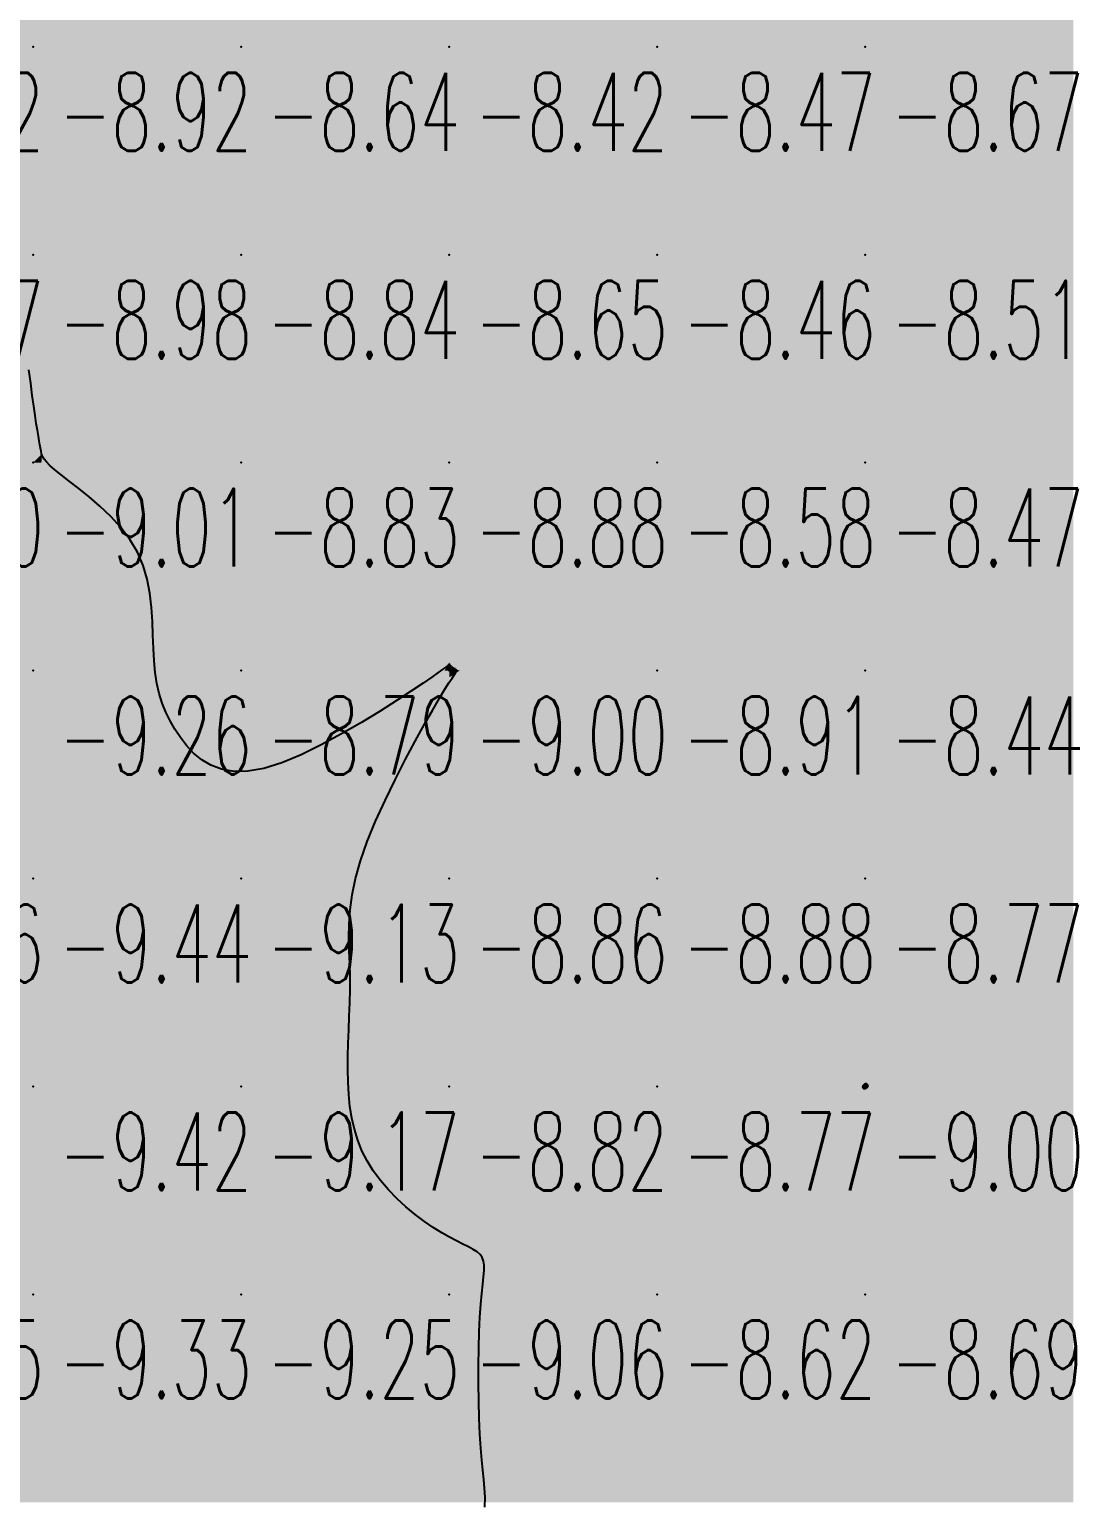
# Model space of a CAD drawing. Header units: millimetres. Extents: x 88261 to 90953, y 390274 to 392322.
# Drawn here: x 90070.1 to 90120.1, y 391167.3 to 391238.1 of the extents above; entities that cross this region are included whole.
import ezdxf
from ezdxf.enums import TextEntityAlignment as Align

# ---------------------------------------------------------------- set-up
doc = ezdxf.new("R2010")
doc.units = ezdxf.units.MM
doc.header["$LTSCALE"] = 25
for name, color, linetype in [('CN_03_00', 7, 'Continuous'), ('COTEAlt', 7, 'Continuous'), ('TN_COLORIAGE', 7, 'Continuous')]:
    doc.layers.add(name, color=color, linetype=linetype)
doc.styles.add('Simplex 1.0', font='Simplex.shx', dxfattribs={"width": 0.99, "height": 2.5})
doc.styles.get("Standard").update_dxf_attribs({"font": 'times.ttf'})

# ---------------------------------------------------------------- blocks, each defined once
blk = doc.blocks.new('COTE')
at = {"color": 0}
blk.add_point((0, 0), dxfattribs=at)
at = {"layer": 'COTEAlt'}
blk.add_attdef('ALT', text='', height=3.75, dxfattribs=at).set_placement((1.25, -1.25), align=Align.TOP_LEFT)

msp = doc.modelspace()

# ---------------------------------------------------------------- linework, layer by layer
at = {"layer": 'CN_03_00', "elevation": -9, "flags": 128}
msp.add_lwpolyline([(90091.966, 391167.015), (90091.968, 391167.487), (90091.947, 391167.919), (90091.91, 391168.34), (90091.862, 391168.782), (90091.81, 391169.275), (90091.761, 391169.849), (90091.72, 391170.525), (90091.689, 391171.287), (90091.668, 391172.107), (90091.657, 391172.959), (90091.656, 391173.816), (90091.667, 391174.652), (90091.689, 391175.438), (90091.722, 391176.149), (90091.766, 391176.764), (90091.816, 391177.286), (90091.864, 391177.726), (90091.903, 391178.092), (90091.926, 391178.394), (90091.928, 391178.643), (90091.9, 391178.846), (90091.836, 391179.016), (90091.731, 391179.16), (90091.584, 391179.287), (90091.396, 391179.407), (90091.169, 391179.528), (90090.903, 391179.659), (90090.601, 391179.809), (90090.262, 391179.986), (90089.889, 391180.199), (90089.483, 391180.455), (90089.054, 391180.753), (90088.613, 391181.087), (90088.17, 391181.455), (90087.736, 391181.852), (90087.321, 391182.275), (90086.937, 391182.72), (90086.593, 391183.182), (90086.299, 391183.659), (90086.053, 391184.151), (90085.852, 391184.658), (90085.691, 391185.181), (90085.567, 391185.72), (90085.477, 391186.277), (90085.416, 391186.852), (90085.382, 391187.445), (90085.37, 391188.057), (90085.376, 391188.684), (90085.394, 391189.322), (90085.419, 391189.966), (90085.445, 391190.614), (90085.467, 391191.26), (90085.481, 391191.901), (90085.48, 391192.532), (90085.463, 391193.152), (90085.441, 391193.77), (90085.427, 391194.398), (90085.436, 391195.047), (90085.482, 391195.73), (90085.579, 391196.457), (90085.741, 391197.24), (90085.981, 391198.092), (90086.309, 391199.017), (90086.71, 391199.994), (90087.161, 391200.994), (90087.643, 391201.99), (90088.135, 391202.952), (90088.614, 391203.853), (90089.062, 391204.664), (90089.456, 391205.357), (90089.78, 391205.912), (90090.037, 391206.339), (90090.236, 391206.655), (90090.382, 391206.879), (90090.485, 391207.028), (90090.551, 391207.12), (90090.587, 391207.173), (90090.603, 391207.205), (90090.603, 391207.23), (90090.592, 391207.254), (90090.572, 391207.275), (90090.544, 391207.295), (90090.512, 391207.316), (90090.477, 391207.336), (90090.442, 391207.358), (90090.408, 391207.382), (90090.379, 391207.408), (90090.353, 391207.435), (90090.33, 391207.461), (90090.309, 391207.485), (90090.29, 391207.505), (90090.271, 391207.52), (90090.251, 391207.527), (90090.231, 391207.525), (90090.207, 391207.51), (90090.162, 391207.476), (90090.079, 391207.41), (90089.938, 391207.303), (90089.722, 391207.145), (90089.412, 391206.927), (90088.99, 391206.637), (90088.437, 391206.266), (90087.742, 391205.81), (90086.93, 391205.293), (90086.031, 391204.743), (90085.076, 391204.19), (90084.098, 391203.663), (90083.128, 391203.192), (90082.196, 391202.806), (90081.335, 391202.535), (90080.569, 391202.4), (90079.896, 391202.392), (90079.308, 391202.492), (90078.795, 391202.685), (90078.349, 391202.952), (90077.961, 391203.275), (90077.623, 391203.638), (90077.325, 391204.023), (90077.061, 391204.416), (90076.828, 391204.818), (90076.626, 391205.235), (90076.454, 391205.671), (90076.312, 391206.131), (90076.198, 391206.619), (90076.114, 391207.142), (90076.057, 391207.703), (90076.025, 391208.305), (90076.005, 391208.941), (90075.981, 391209.601), (90075.937, 391210.276), (90075.86, 391210.957), (90075.732, 391211.633), (90075.539, 391212.296), (90075.264, 391212.936), (90074.9, 391213.544), (90074.462, 391214.117), (90073.974, 391214.651), (90073.459, 391215.145), (90072.94, 391215.594), (90072.44, 391215.997), (90071.983, 391216.351), (90071.592, 391216.652), (90071.283, 391216.9), (90071.052, 391217.103), (90070.885, 391217.271), (90070.77, 391217.413), (90070.697, 391217.54), (90070.653, 391217.662), (90070.625, 391217.788), (90070.602, 391217.928), (90070.573, 391218.092), (90070.538, 391218.286), (90070.497, 391218.518), (90070.449, 391218.794), (90070.395, 391219.12), (90070.337, 391219.504), (90070.273, 391219.951), (90070.205, 391220.468), (90070.13, 391221.057), (90070.035, 391221.695)], dxfattribs=at)
msp.add_lwpolyline([(90110.277, 391187.151), (90110.294, 391187.16), (90110.311, 391187.171), (90110.328, 391187.182), (90110.343, 391187.195), (90110.356, 391187.209), (90110.367, 391187.223), (90110.376, 391187.237), (90110.38, 391187.25), (90110.382, 391187.264), (90110.38, 391187.277), (90110.377, 391187.289), (90110.371, 391187.302), (90110.363, 391187.313), (90110.354, 391187.324), (90110.344, 391187.335), (90110.334, 391187.345), (90110.323, 391187.353), (90110.311, 391187.361), (90110.298, 391187.367), (90110.284, 391187.37), (90110.27, 391187.371), (90110.255, 391187.37), (90110.239, 391187.365), (90110.222, 391187.357), (90110.205, 391187.346), (90110.188, 391187.333), (90110.172, 391187.318), (90110.157, 391187.301), (90110.144, 391187.284), (90110.134, 391187.267), (90110.126, 391187.25), (90110.121, 391187.235), (90110.12, 391187.22), (90110.122, 391187.206), (90110.125, 391187.194), (90110.131, 391187.182), (90110.139, 391187.172), (90110.148, 391187.163), (90110.157, 391187.155), (90110.167, 391187.148), (90110.178, 391187.142), (90110.19, 391187.138), (90110.202, 391187.136), (90110.215, 391187.135), (90110.229, 391187.136), (90110.244, 391187.139), (90110.26, 391187.144), (90110.277, 391187.151)], close=True, dxfattribs=at)
at = {"layer": 'TN_COLORIAGE', "color": 171}
for points in [[(90060.249, 391247.239, -8.753), (90060.249, 391237.239, -8.753), (90070.249, 391247.239, -8.753)], [(90060.249, 391237.239, -8.753), (90070.249, 391237.239, -8.753), (90070.249, 391247.239, -8.753)], [(90070.249, 391247.239, -8.468), (90070.249, 391237.239, -8.468), (90080.249, 391247.239, -8.468)], [(90070.249, 391237.239, -8.468), (90080.249, 391237.239, -8.468), (90080.249, 391247.239, -8.468)], [(90080.249, 391247.239, -8.451), (90080.249, 391237.239, -8.451), (90090.249, 391247.239, -8.451)], [(90080.249, 391237.239, -8.451), (90090.249, 391237.239, -8.451), (90090.249, 391247.239, -8.451)], [(90090.249, 391247.239, -8.403), (90090.249, 391237.239, -8.403), (90100.249, 391247.239, -8.403)], [(90090.249, 391237.239, -8.403), (90100.249, 391237.239, -8.403), (90100.249, 391247.239, -8.403)], [(90100.249, 391247.239, -8.36), (90100.249, 391237.239, -8.36), (90110.249, 391247.239, -8.36)], [(90100.249, 391237.239, -8.36), (90110.249, 391237.239, -8.36), (90110.249, 391247.239, -8.36)], [(90110.249, 391247.239, -8.298), (90110.249, 391237.239, -8.298), (90120.249, 391247.239, -8.298)], [(90110.249, 391237.239, -8.298), (90120.249, 391237.239, -8.298), (90120.249, 391247.239, -8.298)], [(90060.249, 391237.239, -8.921), (90060.249, 391227.239, -8.921), (90070.249, 391237.239, -8.921)], [(90060.249, 391227.239, -8.921), (90070.249, 391227.239, -8.921), (90070.249, 391237.239, -8.921)], [(90070.249, 391237.239, -8.637), (90070.249, 391227.239, -8.637), (90080.249, 391237.239, -8.637)], [(90070.249, 391227.239, -8.637), (90080.249, 391227.239, -8.637), (90080.249, 391237.239, -8.637)], [(90080.249, 391237.239, -8.425), (90080.249, 391227.239, -8.425), (90090.249, 391237.239, -8.425)], [(90080.249, 391227.239, -8.425), (90090.249, 391227.239, -8.425), (90090.249, 391237.239, -8.425)], [(90090.249, 391237.239, -8.473), (90090.249, 391227.239, -8.473), (90100.249, 391237.239, -8.473)], [(90090.249, 391227.239, -8.473), (90100.249, 391227.239, -8.473), (90100.249, 391237.239, -8.473)], [(90100.249, 391237.239, -8.666), (90100.249, 391227.239, -8.666), (90110.249, 391237.239, -8.666)], [(90100.249, 391227.239, -8.666), (90110.249, 391227.239, -8.666), (90110.249, 391237.239, -8.666)], [(90110.249, 391237.239, -8.478), (90110.249, 391227.239, -8.478), (90120.249, 391237.239, -8.478)], [(90110.249, 391227.239, -8.478), (90120.249, 391227.239, -8.478), (90120.249, 391237.239, -8.478)], [(90069.556, 391226.546, -8.866), (90060.249, 391224.163, -8.866), (90070.249, 391227.239, -8.866), (90060.249, 391227.239, -8.866)], [(90070.249, 391219.649, -8.978), (90069.556, 391226.546, -8.978), (90070.249, 391227.239, -8.978)], [(90070.249, 391219.649, -8.842), (90070.679, 391217.67, -8.842), (90070.249, 391227.239, -8.842), (90080.249, 391227.239, -8.842)], [(90070.679, 391217.67, -8.827), (90070.644, 391217.239, -8.827), (90080.249, 391227.239, -8.827), (90080.249, 391217.239, -8.827)], [(90080.249, 391227.239, -8.646), (90080.249, 391217.239, -8.646), (90090.249, 391227.239, -8.646)], [(90080.249, 391217.239, -8.646), (90090.249, 391217.239, -8.646), (90090.249, 391227.239, -8.646)], [(90090.249, 391227.239, -8.455), (90090.249, 391217.239, -8.455), (90100.249, 391227.239, -8.455)], [(90090.249, 391217.239, -8.455), (90100.249, 391217.239, -8.455), (90100.249, 391227.239, -8.455)], [(90100.249, 391227.239, -8.506), (90100.249, 391217.239, -8.506), (90110.249, 391227.239, -8.506)], [(90100.249, 391217.239, -8.506), (90110.249, 391217.239, -8.506), (90110.249, 391227.239, -8.506)], [(90110.249, 391227.239, -8.416), (90110.249, 391217.239, -8.416), (90120.249, 391227.239, -8.416)], [(90110.249, 391217.239, -8.416), (90120.249, 391217.239, -8.416), (90120.249, 391227.239, -8.416)], [(90070.644, 391217.239, -8.827), (90076.294, 391213.284, -8.827), (90080.249, 391217.239, -8.827)], [(90076.294, 391213.284, -8.785), (90075.766, 391207.239, -8.785), (90080.249, 391217.239, -8.785), (90080.249, 391207.239, -8.785)], [(90080.249, 391217.239, -8.885), (90080.249, 391207.239, -8.885), (90090.249, 391217.239, -8.885)], [(90090.249, 391207.639, -8.785), (90090.031, 391207.239, -8.785), (90090.249, 391217.239, -8.785), (90080.249, 391207.239, -8.785)], [(90090.249, 391207.639, -8.583), (90090.363, 391207.353, -8.583), (90090.249, 391217.239, -8.583), (90100.249, 391217.239, -8.583)], [(90090.751, 391207.239, -8.583), (90090.363, 391207.353, -8.583), (90100.249, 391207.239, -8.583), (90100.249, 391217.239, -8.583)], [(90100.249, 391217.239, -8.468), (90100.249, 391207.239, -8.468), (90110.249, 391217.239, -8.468)], [(90100.249, 391207.239, -8.468), (90110.249, 391207.239, -8.468), (90110.249, 391217.239, -8.468)], [(90110.249, 391217.239, -8.499), (90110.249, 391207.239, -8.499), (90120.249, 391217.239, -8.499)], [(90110.249, 391207.239, -8.499), (90120.249, 391207.239, -8.499), (90120.249, 391217.239, -8.499)], [(90075.766, 391207.239, -8.785), (90076.984, 391203.975, -8.785), (90080.249, 391207.239, -8.785)], [(90080.249, 391200.999, -8.785), (90076.984, 391203.975, -8.785), (90080.249, 391207.239, -8.785)], [(90090.031, 391207.239, -8.785), (90080.249, 391200.999, -8.785), (90080.249, 391207.239, -8.785)], [(90090.751, 391207.239, -8.856), (90090.249, 391206.917, -8.856), (90100.249, 391207.239, -8.856), (90090.249, 391197.239, -8.856)], [(90090.249, 391197.239, -8.909), (90100.249, 391197.239, -8.909), (90100.249, 391207.239, -8.909)], [(90100.249, 391207.239, -8.437), (90100.249, 391197.239, -8.437), (90110.249, 391207.239, -8.437)], [(90100.249, 391197.239, -8.437), (90110.249, 391197.239, -8.437), (90110.249, 391207.239, -8.437)], [(90110.249, 391207.239, -8.729), (90110.249, 391197.239, -8.729), (90120.249, 391207.239, -8.729)], [(90110.249, 391197.239, -8.729), (90120.249, 391197.239, -8.729), (90120.249, 391207.239, -8.729)], [(90090.249, 391206.917, -8.856), (90084.988, 391197.239, -8.856), (90090.249, 391197.239, -8.856)], [(90084.988, 391197.239, -8.856), (90085.688, 391192.679, -8.856), (90090.249, 391197.239, -8.856)], [(90085.688, 391192.679, -8.821), (90085.14, 391187.239, -8.821), (90090.249, 391197.239, -8.821), (90090.249, 391187.239, -8.821)], [(90090.249, 391197.239, -8.876), (90090.249, 391187.239, -8.876), (90100.249, 391197.239, -8.876)], [(90090.249, 391187.239, -8.876), (90100.249, 391187.239, -8.876), (90100.249, 391197.239, -8.876)], [(90100.249, 391197.239, -8.775), (90100.249, 391187.239, -8.775), (90110.249, 391197.239, -8.775)], [(90110.249, 391187.402, -8.77), (90110.089, 391187.239, -8.77), (90110.249, 391197.239, -8.77), (90100.249, 391187.239, -8.77)], [(90110.249, 391187.402, -8.639), (90110.351, 391187.342, -8.639), (90110.249, 391197.239, -8.639), (90120.249, 391197.239, -8.639)], [(90110.413, 391187.239, -8.639), (90110.351, 391187.342, -8.639), (90120.249, 391187.239, -8.639), (90120.249, 391197.239, -8.639)], [(90085.14, 391187.239, -8.821), (90086.043, 391183.034, -8.821), (90090.249, 391187.239, -8.821)], [(90090.249, 391179.719, -8.821), (90086.043, 391183.034, -8.821), (90090.249, 391187.239, -8.821)], [(90090.249, 391179.719, -8.77), (90092.293, 391179.284, -8.77), (90090.249, 391187.239, -8.77), (90100.249, 391187.239, -8.77)], [(90092.293, 391179.284, -8.62), (90091.594, 391177.239, -8.62), (90100.249, 391187.239, -8.62), (90100.249, 391177.239, -8.62)], [(90110.089, 391187.239, -8.62), (90110.151, 391187.142, -8.62), (90100.249, 391187.239, -8.62), (90100.249, 391177.239, -8.62)], [(90110.249, 391187.12, -8.62), (90110.151, 391187.142, -8.62), (90110.249, 391177.239, -8.62), (90100.249, 391177.239, -8.62)], [(90110.413, 391187.239, -8.69), (90110.249, 391187.12, -8.69), (90120.249, 391187.239, -8.69), (90110.249, 391177.239, -8.69)], [(90110.249, 391177.239, -8.777), (90120.249, 391177.239, -8.777), (90120.249, 391187.239, -8.777)], [(90091.594, 391177.239, -8.62), (90091.663, 391168.653, -8.62), (90100.249, 391177.239, -8.62)], [(90092.321, 391167.239, -8.62), (90091.663, 391168.653, -8.62), (90100.249, 391167.239, -8.62), (90100.249, 391177.239, -8.62)], [(90100.249, 391177.239, -8.69), (90100.249, 391167.239, -8.69), (90110.249, 391177.239, -8.69)], [(90100.249, 391167.239, -8.69), (90110.249, 391167.239, -8.69), (90110.249, 391177.239, -8.69)], [(90110.249, 391177.239, -8.946), (90110.249, 391167.239, -8.946), (90120.249, 391177.239, -8.946)], [(90110.249, 391167.239, -8.946), (90120.249, 391167.239, -8.946), (90120.249, 391177.239, -8.946)]]:
    msp.add_solid(points, dxfattribs=at)
at = {"layer": 'TN_COLORIAGE', "color": 181}
for points in [[(90060.249, 391217.239, -9), (90069.556, 391226.546, -9), (90070.249, 391217.239, -9), (90070.249, 391219.649, -9)], [(90070.679, 391217.67, -9.007), (90070.249, 391219.649, -9.007), (90070.249, 391217.239, -9.007)], [(90060.249, 391217.239, -9.007), (90060.249, 391207.239, -9.007), (90070.249, 391217.239, -9.007)], [(90060.249, 391207.239, -9.007), (90070.249, 391207.239, -9.007), (90070.249, 391217.239, -9.007)], [(90070.644, 391217.239, -9.007), (90070.679, 391217.67, -9.007), (90070.249, 391217.239, -9.007)], [(90070.249, 391207.239, -9), (90076.294, 391213.284, -9), (90070.249, 391217.239, -9), (90070.644, 391217.239, -9)], [(90075.766, 391207.239, -9.264), (90076.294, 391213.284, -9.264), (90070.249, 391207.239, -9.264)], [(90060.249, 391207.239, -9.264), (90060.249, 391197.239, -9.264), (90070.249, 391207.239, -9.264)], [(90060.249, 391197.239, -9.264), (90070.249, 391197.239, -9.264), (90070.249, 391207.239, -9.264)], [(90070.249, 391197.239, -9), (90076.984, 391203.975, -9), (90070.249, 391207.239, -9), (90075.766, 391207.239, -9)], [(90080.249, 391197.239, -9), (90080.249, 391200.999, -9), (90090.249, 391207.239, -9), (90090.031, 391207.239, -9)], [(90080.249, 391197.239, -9), (90084.988, 391197.239, -9), (90090.249, 391207.239, -9), (90090.249, 391206.917, -9)], [(90090.031, 391207.239, -9.005), (90090.249, 391207.639, -9.005), (90090.249, 391207.239, -9.005)], [(90090.363, 391207.353, -9.005), (90090.249, 391207.639, -9.005), (90090.249, 391207.239, -9.005)], [(90090.363, 391207.353, -9.005), (90090.751, 391207.239, -9.005), (90090.249, 391207.239, -9.005)], [(90090.249, 391206.917, -9.005), (90090.751, 391207.239, -9.005), (90090.249, 391207.239, -9.005)], [(90070.249, 391197.239, -9), (90076.984, 391203.975, -9), (90080.249, 391197.239, -9), (90080.249, 391200.999, -9)], [(90060.249, 391197.239, -9.443), (90060.249, 391187.239, -9.443), (90070.249, 391197.239, -9.443)], [(90060.249, 391187.239, -9.443), (90070.249, 391187.239, -9.443), (90070.249, 391197.239, -9.443)], [(90070.249, 391197.239, -9.129), (90070.249, 391187.239, -9.129), (90080.249, 391197.239, -9.129)], [(90070.249, 391187.239, -9.129), (90080.249, 391187.239, -9.129), (90080.249, 391197.239, -9.129)], [(90080.249, 391187.239, -9), (90085.688, 391192.679, -9), (90080.249, 391197.239, -9), (90084.988, 391197.239, -9)], [(90085.14, 391187.239, -9.171), (90085.688, 391192.679, -9.171), (90080.249, 391187.239, -9.171)], [(90110.089, 391187.239, -9.004), (90110.249, 391187.402, -9.004), (90110.249, 391187.239, -9.004)], [(90110.351, 391187.342, -9.004), (90110.249, 391187.402, -9.004), (90110.249, 391187.239, -9.004)], [(90110.351, 391187.342, -9.004), (90110.413, 391187.239, -9.004), (90110.249, 391187.239, -9.004)], [(90060.249, 391187.239, -9.416), (90060.249, 391177.239, -9.416), (90070.249, 391187.239, -9.416)], [(90060.249, 391177.239, -9.416), (90070.249, 391177.239, -9.416), (90070.249, 391187.239, -9.416)], [(90070.249, 391187.239, -9.171), (90070.249, 391177.239, -9.171), (90080.249, 391187.239, -9.171)], [(90070.249, 391177.239, -9.171), (90080.249, 391177.239, -9.171), (90080.249, 391187.239, -9.171)], [(90080.249, 391177.239, -9), (90086.043, 391183.034, -9), (90080.249, 391187.239, -9), (90085.14, 391187.239, -9)], [(90110.151, 391187.142, -9.004), (90110.089, 391187.239, -9.004), (90110.249, 391187.239, -9.004)], [(90110.151, 391187.142, -9.004), (90110.249, 391187.12, -9.004), (90110.249, 391187.239, -9.004)], [(90110.249, 391187.12, -9.004), (90110.413, 391187.239, -9.004), (90110.249, 391187.239, -9.004)], [(90080.249, 391177.239, -9), (90086.043, 391183.034, -9), (90090.249, 391177.239, -9), (90090.249, 391179.719, -9)], [(90092.293, 391179.284, -9.059), (90090.249, 391179.719, -9.059), (90090.249, 391177.239, -9.059)], [(90091.594, 391177.239, -9.059), (90092.293, 391179.284, -9.059), (90090.249, 391177.239, -9.059)], [(90070.249, 391177.239, -9), (90060.326, 391167.316, -9), (90060.249, 391177.239, -9), (90060.249, 391167.739, -9)], [(90070.249, 391177.239, -9), (90060.326, 391167.316, -9), (90070.249, 391167.239, -9), (90060.405, 391167.239, -9)], [(90070.249, 391177.239, -9.247), (90070.249, 391167.239, -9.247), (90080.249, 391177.239, -9.247)], [(90070.249, 391167.239, -9.247), (90080.249, 391167.239, -9.247), (90080.249, 391177.239, -9.247)], [(90080.249, 391177.239, -9.059), (90080.249, 391167.239, -9.059), (90090.249, 391177.239, -9.059)], [(90080.249, 391167.239, -9.059), (90090.249, 391167.239, -9.059), (90090.249, 391177.239, -9.059)], [(90090.249, 391167.239, -9), (90091.663, 391168.653, -9), (90090.249, 391177.239, -9), (90091.594, 391177.239, -9)], [(90091.663, 391168.653, -9.063), (90092.321, 391167.239, -9.063), (90090.249, 391167.239, -9.063)]]:
    msp.add_solid(points, dxfattribs=at)

# ---------------------------------------------------------------- block references
at = {"layer": 'COTEAlt'}
ref = msp.add_blockref('COTE', (90060.249, 391237.239), dxfattribs=at)
ref.add_attrib('ALT', '-8.82', dxfattribs={"height": 3.75, "style": 'Simplex 1.0', "width": 0.6}).set_placement((90061.499, 391235.989), align=Align.TOP_LEFT)
ref = msp.add_blockref('COTE', (90070.249, 391237.239), dxfattribs=at)
ref.add_attrib('ALT', '-8.92', dxfattribs={"height": 3.75, "style": 'Simplex 1.0', "width": 0.6}).set_placement((90071.499, 391235.989), align=Align.TOP_LEFT)
ref = msp.add_blockref('COTE', (90080.249, 391237.239), dxfattribs=at)
ref.add_attrib('ALT', '-8.64', dxfattribs={"height": 3.75, "style": 'Simplex 1.0', "width": 0.6}).set_placement((90081.499, 391235.989), align=Align.TOP_LEFT)
ref = msp.add_blockref('COTE', (90090.249, 391237.239), dxfattribs=at)
ref.add_attrib('ALT', '-8.42', dxfattribs={"height": 3.75, "style": 'Simplex 1.0', "width": 0.6}).set_placement((90091.499, 391235.989), align=Align.TOP_LEFT)
ref = msp.add_blockref('COTE', (90100.249, 391237.239), dxfattribs=at)
ref.add_attrib('ALT', '-8.47', dxfattribs={"height": 3.75, "style": 'Simplex 1.0', "width": 0.6}).set_placement((90101.499, 391235.989), align=Align.TOP_LEFT)
ref = msp.add_blockref('COTE', (90110.249, 391237.239), dxfattribs=at)
ref.add_attrib('ALT', '-8.67', dxfattribs={"height": 3.75, "style": 'Simplex 1.0', "width": 0.6}).set_placement((90111.499, 391235.989), align=Align.TOP_LEFT)
ref = msp.add_blockref('COTE', (90060.249, 391227.239), dxfattribs=at)
ref.add_attrib('ALT', '-8.87', dxfattribs={"height": 3.75, "style": 'Simplex 1.0', "width": 0.6}).set_placement((90061.499, 391225.989), align=Align.TOP_LEFT)
ref = msp.add_blockref('COTE', (90070.249, 391227.239), dxfattribs=at)
ref.add_attrib('ALT', '-8.98', dxfattribs={"height": 3.75, "style": 'Simplex 1.0', "width": 0.6}).set_placement((90071.499, 391225.989), align=Align.TOP_LEFT)
ref = msp.add_blockref('COTE', (90080.249, 391227.239), dxfattribs=at)
ref.add_attrib('ALT', '-8.84', dxfattribs={"height": 3.75, "style": 'Simplex 1.0', "width": 0.6}).set_placement((90081.499, 391225.989), align=Align.TOP_LEFT)
ref = msp.add_blockref('COTE', (90090.249, 391227.239), dxfattribs=at)
ref.add_attrib('ALT', '-8.65', dxfattribs={"height": 3.75, "style": 'Simplex 1.0', "width": 0.6}).set_placement((90091.499, 391225.989), align=Align.TOP_LEFT)
ref = msp.add_blockref('COTE', (90100.249, 391227.239), dxfattribs=at)
ref.add_attrib('ALT', '-8.46', dxfattribs={"height": 3.75, "style": 'Simplex 1.0', "width": 0.6}).set_placement((90101.499, 391225.989), align=Align.TOP_LEFT)
ref = msp.add_blockref('COTE', (90110.249, 391227.239), dxfattribs=at)
ref.add_attrib('ALT', '-8.51', dxfattribs={"height": 3.75, "style": 'Simplex 1.0', "width": 0.6}).set_placement((90111.499, 391225.989), align=Align.TOP_LEFT)
ref = msp.add_blockref('COTE', (90060.249, 391217.239), dxfattribs=at)
ref.add_attrib('ALT', '-9.30', dxfattribs={"height": 3.75, "style": 'Simplex 1.0', "width": 0.6}).set_placement((90061.499, 391215.989), align=Align.TOP_LEFT)
ref = msp.add_blockref('COTE', (90070.249, 391217.239), dxfattribs=at)
ref.add_attrib('ALT', '-9.01', dxfattribs={"height": 3.75, "style": 'Simplex 1.0', "width": 0.6}).set_placement((90071.499, 391215.989), align=Align.TOP_LEFT)
ref = msp.add_blockref('COTE', (90080.249, 391217.239), dxfattribs=at)
ref.add_attrib('ALT', '-8.83', dxfattribs={"height": 3.75, "style": 'Simplex 1.0', "width": 0.6}).set_placement((90081.499, 391215.989), align=Align.TOP_LEFT)
ref = msp.add_blockref('COTE', (90090.249, 391217.239), dxfattribs=at)
ref.add_attrib('ALT', '-8.88', dxfattribs={"height": 3.75, "style": 'Simplex 1.0', "width": 0.6}).set_placement((90091.499, 391215.989), align=Align.TOP_LEFT)
ref = msp.add_blockref('COTE', (90100.249, 391217.239), dxfattribs=at)
ref.add_attrib('ALT', '-8.58', dxfattribs={"height": 3.75, "style": 'Simplex 1.0', "width": 0.6}).set_placement((90101.499, 391215.989), align=Align.TOP_LEFT)
ref = msp.add_blockref('COTE', (90110.249, 391217.239), dxfattribs=at)
ref.add_attrib('ALT', '-8.47', dxfattribs={"height": 3.75, "style": 'Simplex 1.0', "width": 0.6}).set_placement((90111.499, 391215.989), align=Align.TOP_LEFT)
ref = msp.add_blockref('COTE', (90070.249, 391207.239), dxfattribs=at)
ref.add_attrib('ALT', '-9.26', dxfattribs={"height": 3.75, "style": 'Simplex 1.0', "width": 0.6}).set_placement((90071.499, 391205.989), align=Align.TOP_LEFT)
ref = msp.add_blockref('COTE', (90080.249, 391207.239), dxfattribs=at)
ref.add_attrib('ALT', '-8.79', dxfattribs={"height": 3.75, "style": 'Simplex 1.0', "width": 0.6}).set_placement((90081.499, 391205.989), align=Align.TOP_LEFT)
ref = msp.add_blockref('COTE', (90090.249, 391207.239), dxfattribs=at)
ref.add_attrib('ALT', '-9.00', dxfattribs={"height": 3.75, "style": 'Simplex 1.0', "width": 0.6}).set_placement((90091.499, 391205.989), align=Align.TOP_LEFT)
ref = msp.add_blockref('COTE', (90100.249, 391207.239), dxfattribs=at)
ref.add_attrib('ALT', '-8.91', dxfattribs={"height": 3.75, "style": 'Simplex 1.0', "width": 0.6}).set_placement((90101.499, 391205.989), align=Align.TOP_LEFT)
ref = msp.add_blockref('COTE', (90110.249, 391207.239), dxfattribs=at)
ref.add_attrib('ALT', '-8.44', dxfattribs={"height": 3.75, "style": 'Simplex 1.0', "width": 0.6}).set_placement((90111.499, 391205.989), align=Align.TOP_LEFT)
ref = msp.add_blockref('COTE', (90060.249, 391197.239), dxfattribs=at)
ref.add_attrib('ALT', '-9.16', dxfattribs={"height": 3.75, "style": 'Simplex 1.0', "width": 0.6}).set_placement((90061.499, 391195.989), align=Align.TOP_LEFT)
ref = msp.add_blockref('COTE', (90070.249, 391197.239), dxfattribs=at)
ref.add_attrib('ALT', '-9.44', dxfattribs={"height": 3.75, "style": 'Simplex 1.0', "width": 0.6}).set_placement((90071.499, 391195.989), align=Align.TOP_LEFT)
ref = msp.add_blockref('COTE', (90080.249, 391197.239), dxfattribs=at)
ref.add_attrib('ALT', '-9.13', dxfattribs={"height": 3.75, "style": 'Simplex 1.0', "width": 0.6}).set_placement((90081.499, 391195.989), align=Align.TOP_LEFT)
ref = msp.add_blockref('COTE', (90090.249, 391197.239), dxfattribs=at)
ref.add_attrib('ALT', '-8.86', dxfattribs={"height": 3.75, "style": 'Simplex 1.0', "width": 0.6}).set_placement((90091.499, 391195.989), align=Align.TOP_LEFT)
ref = msp.add_blockref('COTE', (90100.249, 391197.239), dxfattribs=at)
ref.add_attrib('ALT', '-8.88', dxfattribs={"height": 3.75, "style": 'Simplex 1.0', "width": 0.6}).set_placement((90101.499, 391195.989), align=Align.TOP_LEFT)
ref = msp.add_blockref('COTE', (90110.249, 391197.239), dxfattribs=at)
ref.add_attrib('ALT', '-8.77', dxfattribs={"height": 3.75, "style": 'Simplex 1.0', "width": 0.6}).set_placement((90111.499, 391195.989), align=Align.TOP_LEFT)
ref = msp.add_blockref('COTE', (90070.249, 391187.239), dxfattribs=at)
ref.add_attrib('ALT', '-9.42', dxfattribs={"height": 3.75, "style": 'Simplex 1.0', "width": 0.6}).set_placement((90071.499, 391185.989), align=Align.TOP_LEFT)
ref = msp.add_blockref('COTE', (90080.249, 391187.239), dxfattribs=at)
ref.add_attrib('ALT', '-9.17', dxfattribs={"height": 3.75, "style": 'Simplex 1.0', "width": 0.6}).set_placement((90081.499, 391185.989), align=Align.TOP_LEFT)
ref = msp.add_blockref('COTE', (90090.249, 391187.239), dxfattribs=at)
ref.add_attrib('ALT', '-8.82', dxfattribs={"height": 3.75, "style": 'Simplex 1.0', "width": 0.6}).set_placement((90091.499, 391185.989), align=Align.TOP_LEFT)
ref = msp.add_blockref('COTE', (90100.249, 391187.239), dxfattribs=at)
ref.add_attrib('ALT', '-8.77', dxfattribs={"height": 3.75, "style": 'Simplex 1.0', "width": 0.6}).set_placement((90101.499, 391185.989), align=Align.TOP_LEFT)
ref = msp.add_blockref('COTE', (90110.249, 391187.239), dxfattribs=at)
ref.add_attrib('ALT', '-9.00', dxfattribs={"height": 3.75, "style": 'Simplex 1.0', "width": 0.6}).set_placement((90111.499, 391185.989), align=Align.TOP_LEFT)
ref = msp.add_blockref('COTE', (90060.249, 391177.239), dxfattribs=at)
ref.add_attrib('ALT', '-9.05', dxfattribs={"height": 3.75, "style": 'Simplex 1.0', "width": 0.6}).set_placement((90061.499, 391175.989), align=Align.TOP_LEFT)
ref = msp.add_blockref('COTE', (90070.249, 391177.239), dxfattribs=at)
ref.add_attrib('ALT', '-9.33', dxfattribs={"height": 3.75, "style": 'Simplex 1.0', "width": 0.6}).set_placement((90071.499, 391175.989), align=Align.TOP_LEFT)
ref = msp.add_blockref('COTE', (90080.249, 391177.239), dxfattribs=at)
ref.add_attrib('ALT', '-9.25', dxfattribs={"height": 3.75, "style": 'Simplex 1.0', "width": 0.6}).set_placement((90081.499, 391175.989), align=Align.TOP_LEFT)
ref = msp.add_blockref('COTE', (90090.249, 391177.239), dxfattribs=at)
ref.add_attrib('ALT', '-9.06', dxfattribs={"height": 3.75, "style": 'Simplex 1.0', "width": 0.6}).set_placement((90091.499, 391175.989), align=Align.TOP_LEFT)
ref = msp.add_blockref('COTE', (90100.249, 391177.239), dxfattribs=at)
ref.add_attrib('ALT', '-8.62', dxfattribs={"height": 3.75, "style": 'Simplex 1.0', "width": 0.6}).set_placement((90101.499, 391175.989), align=Align.TOP_LEFT)
ref = msp.add_blockref('COTE', (90110.249, 391177.239), dxfattribs=at)
ref.add_attrib('ALT', '-8.69', dxfattribs={"height": 3.75, "style": 'Simplex 1.0', "width": 0.6}).set_placement((90111.499, 391175.989), align=Align.TOP_LEFT)

doc.saveas('drawing.dxf')
